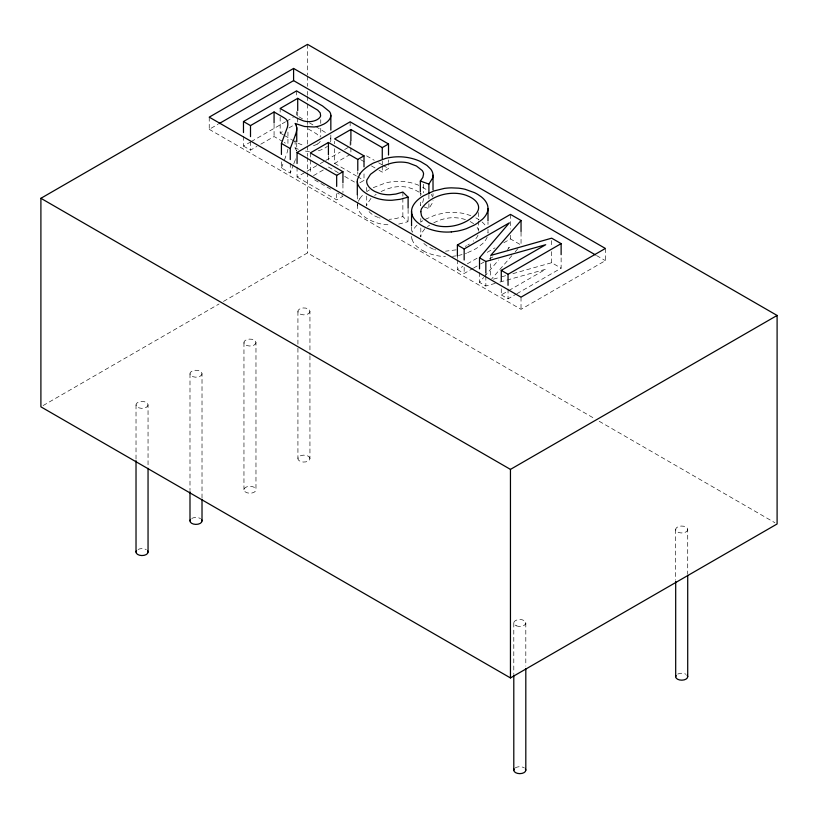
<?xml version="1.0" encoding="UTF-8"?>
<svg xmlns="http://www.w3.org/2000/svg" width="818" height="818" viewBox="0 0 818 818"><rect width="100%" height="100%" fill="white"/><g stroke="black" fill="none" stroke-linecap="round" stroke-linejoin="round"><path stroke-width="0.61" stroke-dasharray="4.09 3.07" d="M287.885 149.162L287.844 149.459A42.219 24.376 0 0 1 287.68 150.4L287.527 151.074A87.485 50.511 0 0 1 287.23 152.22L284.102 161.023M330.462 141.974L330.779 140.727A16.391 9.458 0 0 0 329.46 136.064M281.423 161.841L281.423 167.976L290.257 173.079L293.294 165.103M293.734 163.958L295.472 159.408M281.423 167.976L283.652 162.179M477.998 235.165L476.945 237.189A30.849 17.812 0 0 1 475.82 238.703L473.336 241.167M487.17 237.148L486.178 239.173A40.828 23.569 0 0 1 482.467 243.754L476.945 248.028A56.145 32.413 0 0 1 474.011 249.756L466.557 253.13M358.315 201.289L359.869 198.59M495.197 283.386L485.851 286.003L479.512 282.343L483.653 277.486M484.481 276.515L498.571 260.012M507.487 249.572L509.348 247.394L506.045 249.296M511.874 255.645L491.71 278.866M515.207 251.78L517.917 248.652M424.092 206.913L428.898 208.631L432.671 202.475A27.556 15.91 0 0 0 433.008 200.42M424.879 228.723L421.577 233.14A24.52 14.151 0 0 0 420.82 236.187L420.81 236.954L420.81 227.138M371.004 198.355L366.934 204.388A19.591 11.309 0 0 0 366.75 205.379M427.507 226.576L429.614 225.175M374.695 195.369L376.157 194.387M469.379 244.05L467.814 244.991M209.234 117.148L209.234 129.326L217.997 124.264M243.478 136.258L243.478 146.064L250.114 142.24M251.218 141.596L285.492 121.81M286.607 121.166L293.233 117.332M243.478 146.064L250.502 150.123L256.924 146.412M260.809 144.172L274.071 136.514L282.22 141.217M280.155 117.056L280.155 133.007L284.541 130.471M288.938 127.935L293.325 125.399M297.067 167.189L297.067 177.005L305.912 171.903M307.016 171.259L319.184 164.234M320.288 163.6L324.705 161.044M325.809 160.41L340.186 152.107M344.613 149.551L349.041 146.995M313.539 175.604L326.29 168.242M334.644 148.702L334.644 163.416L349.818 154.653M359.859 182.772L364.01 180.369L364.01 171.78M379.02 170.267L382.262 172.138L388.519 168.518L388.519 163.61M297.067 177.005L336.668 199.878L342.936 196.259L337.507 193.12M43.109 405.554L219.03 303.989M223.457 301.433L307.548 252.885L594.798 418.734M457.395 259.756L457.395 269.572L462.916 266.382M467.344 263.825L477.293 258.079M487.252 252.333L494.992 247.864M503.837 242.752L510.473 238.928L521.046 245.032L521.046 231.535M457.395 269.572L464.164 273.478L472.978 268.386M473.571 268.048L479.593 264.572M480.698 263.938L484 262.026M489.512 258.846L492.814 256.934M501.27 288.774L501.27 294.909L507.774 291.157M508.857 290.523L545.698 269.255L498.939 282.343M501.27 294.909L508.05 298.815L515.79 294.347M516.894 293.713L561.128 268.171L561.128 255.901M209.234 129.326L521.025 309.337L605.381 260.635L605.381 248.457M465.248 246.382L466.536 245.707M425.299 219.316L435.473 214.981L444.235 212.956A32.904 18.998 0 0 1 451.434 212.383L458.509 212.7A32.096 18.528 0 0 1 465.166 213.846L471.413 215.829M433.755 222.864C441.597 218.692 450.698 216.668 459.532 218.202A24.622 14.213 0 0 1 466.26 219.878M398.714 224.091L408.11 221.678L402.865 216.596L395.861 218.59L390.053 219.265A19.233 11.104 0 0 1 389.102 219.275M493.438 279.163L500.207 277.22M502.037 276.699L505.667 275.676M512.927 273.631L551.68 262.711L561.128 268.171M456.147 249.858L445.544 251.177M456.117 255.86L452.528 256.341M309.429 151.637L303.509 150.809M434.583 249.602L435.708 249.93M378.468 217.557L375.319 216.228A27.423 15.828 0 0 1 373.233 215.073A24.704 14.264 0 0 1 368.99 211.525M433.468 249.234L427.303 246.279L423.55 243.243A23.016 13.293 0 0 1 422.988 242.598M298.325 149.275L295.104 147.986L295.104 140.635M298.151 143.283L303.314 145.359A14.56 8.405 0 0 0 304.705 145.716M422.507 187.107L427.722 190.563M596.537 255.533L605.381 260.635M302.435 118.814L296.556 115.42L296.556 111.739M309.388 122.833L314.746 125.921M315.809 126.534L325.983 132.823M366.587 155.86L374.266 160.287M378.652 162.823L381.945 164.725M383.039 165.348L388.519 168.518M308.212 128.927L316.535 133.825L319.981 137.046M360.636 159.653L364.961 162.148M371.444 165.89L377.936 169.643M334.644 163.416L356.392 175.972M357.486 176.606L364.01 180.369M280.155 133.007L283.386 134.868M284.47 135.491L291.474 139.541M292.016 139.847L295.247 141.718M338.202 172.67L328.417 167.015L328.417 163.334M344.736 176.432L357.783 183.968M314.695 179.95L333.161 190.614M599.226 421.29L774.891 522.712M478.99 219.725L478.131 219.183A44.837 25.89 0 0 0 475.82 217.864M419.072 192.158L414.123 189.408L408.386 187.486A20.603 11.902 0 0 0 404.072 186.78L403.192 186.708A21.789 12.577 0 0 0 392.916 187.373L390.421 187.987A45.072 26.023 0 0 0 380.585 191.821M420.605 193.365L421.444 194.183M296.32 150.42L296.545 151.115M423.571 198.518L422.886 201.882L420.35 205.584L420.35 200.676M687.713 529.502A6.012 3.466 0 0 1 678.695 532.508A6.012 3.466 0 0 1 678.695 526.495A6.012 3.466 0 0 1 687.713 529.502L687.713 573.919M675.688 529.502L675.688 580.259M551.68 240.635L551.68 246.77M551.68 251.678L551.68 262.711M525.81 622.979L525.81 666.118M521.025 297.159L521.025 309.337M513.796 622.979L513.796 673.735M510.473 214.388L510.473 229.112M510.473 235.247L510.473 238.928M508.05 288.999L508.05 298.815M490.698 256.678L490.698 277.527M487.998 222.036L487.998 224.49M487.998 229.398L487.998 233.079A32.352 18.681 0 0 0 487.681 230.359M485.851 272.506L485.851 274.96M485.851 276.187L485.851 286.003M479.512 272.527L479.512 282.343M478.602 212.527L478.602 219.889M478.602 221.116L478.602 229.705M464.164 267.343L464.164 273.478M457.395 256.075L457.395 258.529M433.019 193.6L433.019 196.054M428.898 195.144L428.898 198.825M428.898 203.723L428.898 208.631M423.581 184.265L423.581 192.843M420.81 218.549L420.81 222.23M420.35 193.314L420.35 195.768M411.546 227.138L411.546 232.046M408.11 209.408L408.11 221.678M402.865 192.066L402.865 196.974M402.865 198.201L402.865 216.596M388.519 159.929L388.519 162.383M382.262 161.095L382.262 164.776M382.262 166.003L382.262 172.138M366.72 187.465L366.72 191.146M366.72 196.054L366.72 205.87M357.783 171.698L357.783 174.152M357.302 194.888L357.302 201.013M357.302 202.24L357.302 205.921M350.902 140.543L350.902 146.667M350.902 147.894L350.902 152.802M350.145 121.831L350.145 127.956M350.145 141.453L350.145 146.361M342.936 183.989L342.936 192.578M336.668 193.743L336.668 199.878M334.644 141.34L334.644 143.794M330.84 135.011L330.84 139.919M328.417 155.972L328.417 162.107M320.748 119.694L320.748 123.375M320.748 128.283L320.748 136.862M310.349 152.915L310.349 173.764M309.94 311.402A6.012 3.466 0 0 1 300.932 314.409A6.012 3.466 0 0 1 300.932 308.396A6.012 3.466 0 0 1 309.94 311.402L309.94 354.552M309.94 355.82L309.94 458.601A6.012 3.466 0 0 1 300.932 461.608A6.012 3.466 0 0 1 300.932 455.595A6.012 3.466 0 0 1 309.94 458.601M307.548 44.356L307.548 74.867M307.548 76.146L307.548 86.309M307.548 91.401L307.548 95.215M307.548 96.483L307.548 102.843M307.548 104.111L307.548 119.377M307.548 120.645L307.548 124.459M307.548 125.737L307.548 144.806M307.548 146.074L307.548 156.248M307.548 157.526L307.548 171.504M307.548 172.782L307.548 252.885M297.926 311.402L297.926 346.934M297.926 348.202L297.926 458.601M297.711 111.821L297.711 116.729M297.711 117.956L297.711 122.864M296.74 143.007L296.74 150.369M296.556 90.89L296.556 97.025M290.257 163.263L290.257 173.079M287.946 132.117L287.946 145.604M280.155 108.467L280.155 112.148M274.071 124.244L274.071 136.514M255.973 342.558A6.012 3.466 0 0 1 246.964 345.564A6.012 3.466 0 0 1 246.964 339.552A6.012 3.466 0 0 1 255.973 342.558L255.973 489.757A6.012 3.466 0 0 1 246.964 492.763A6.012 3.466 0 0 1 246.964 486.761A6.012 3.466 0 0 1 255.973 489.757M250.502 141.534L250.502 150.123M243.958 342.558L243.958 489.757M202.015 373.714A6.012 3.466 0 0 1 192.997 376.72A6.012 3.466 0 0 1 192.997 370.707A6.012 3.466 0 0 1 202.015 373.714L202.015 498.08M189.991 373.714L189.991 490.463M148.048 404.869A6.012 3.466 0 0 1 139.029 407.875A6.012 3.466 0 0 1 139.029 401.873A6.012 3.466 0 0 1 148.048 404.869L148.048 465.79M136.023 404.869L136.023 460.708M284.255 142.444A37.086 21.411 0 0 1 285.308 143.15M295.595 158.897A52.311 30.205 0 0 1 295.4 159.398M295.094 147.997A35.307 20.389 0 0 1 296.341 150.42M318.386 150.757A18.18 10.501 0 0 0 320.012 150.287L323.795 148.682A21.779 12.577 0 0 0 327.384 146.269M317.282 144.111A12.393 7.157 0 0 1 312.834 145.747M317.261 144.101A13.794 7.965 0 0 0 318.141 143.549L319.224 142.669A10.777 6.227 0 0 0 320.38 141.074M380.125 218.089A20.266 11.697 0 0 1 379.286 217.833M431.229 194.347A27.26 15.736 0 0 1 432.538 196.995M418.806 185.318A36.912 21.309 0 0 0 407.323 182.005L406.178 181.841A30.338 17.515 0 0 0 393.57 181.565L390.084 182.025A36.534 21.094 0 0 0 385.452 182.987L373.376 187.608A58.845 33.967 0 0 0 372.333 188.171M359.797 198.58A51.514 29.745 0 0 1 363.928 194.019M366.904 191.606A51.514 29.745 0 0 1 369.46 189.878M357.374 204.612A28.732 16.585 0 0 0 357.926 209.163C361.709 216.944 370.472 220.901 378.345 223.324A28.62 16.524 0 0 0 388.253 224.776A28.119 16.237 0 0 0 390.84 224.817M416.965 225.195A42.792 24.704 0 0 0 413.417 229.643L412.712 230.993A32.925 19.008 0 0 0 412.16 232.332M421.147 221.79A42.792 24.704 0 0 1 422.773 220.737M411.996 239.142A32.925 19.008 0 0 1 411.546 236.412M412.006 239.142A35.174 20.307 0 0 0 412.793 241.198A34.203 19.744 0 0 0 417.384 246.924L420.472 249.234A42.178 24.356 0 0 0 423.141 250.829M423.131 250.829A37.781 21.81 0 0 0 438.428 255.911A30.972 17.884 0 0 0 445.432 256.586M466.557 253.13A40.788 23.548 0 0 1 465.442 253.529M462.037 254.572A40.788 23.548 0 0 1 458.52 255.421M482.047 221.995A35.01 20.215 0 0 1 486.301 226.985M478.55 231.157A23.405 13.507 0 0 0 478.049 229.163A24.387 14.08 0 0 0 475.964 225.87M473.622 223.733A24.387 14.08 0 0 0 473.06 223.324L471.863 222.537A29.448 17.004 0 0 0 469.307 221.146M677.764 674.083A6.012 3.466 0 0 1 685.954 674.257M191.749 518.469A6.012 3.466 0 0 1 200.543 518.643M515.258 767.908A6.012 3.466 0 0 1 524.348 767.908M138.099 549.451A6.012 3.466 0 0 1 146.279 549.624M516.434 625.852A6.012 3.466 0 0 0 525.8 623.224A6.012 3.466 0 0 0 517.18 619.85A6.012 3.466 0 0 0 516.434 625.852"/><path stroke-width="1.23" d="M290.257 159.582L290.257 148.539L295.472 134.868M281.423 154.479L281.423 143.447L287.23 127.68A87.485 50.511 0 0 0 287.527 126.545L287.68 125.86A42.219 24.376 0 0 0 287.854 124.919L287.67 121.749A15.041 8.681 0 0 0 285.891 119.08L285.288 118.62A37.086 21.411 0 0 0 282.854 117.076L274.071 111.984L250.502 125.594L243.478 121.534L243.478 132.577M359.869 174.06L357.466 179.418A28.732 16.585 0 0 0 357.926 184.623C361.709 192.404 370.472 196.371 378.345 198.784A28.62 16.524 0 0 0 388.253 200.246A28.119 16.237 0 0 0 392.139 200.246L400.043 199.316L408.11 197.148L408.11 208.181M479.512 268.846L479.512 257.813L509.348 222.854L464.164 248.948L457.395 245.032L457.395 256.075M457.395 245.032L510.473 214.388L521.046 220.492L490.698 255.451L551.68 238.181L561.128 243.641L561.128 254.674M420.35 192.087L420.35 181.044L422.886 177.353L423.571 173.989A16.155 9.325 0 0 0 423.427 173.089A17.362 10.021 0 0 0 422.149 170.492L416.464 166.023L408.386 162.946A20.603 11.902 0 0 0 404.072 162.24L403.192 162.168A21.789 12.577 0 0 0 392.916 162.833L390.421 163.457A45.072 26.023 0 0 0 378.56 168.375L370.482 174.326L366.934 179.858A19.591 11.309 0 0 0 367.302 184.244A24.704 14.264 0 0 0 373.212 190.553A27.423 15.828 0 0 0 375.319 191.698L379.296 193.304A20.266 11.697 0 0 0 387.221 194.704A19.233 11.104 0 0 0 390.053 194.725L395.861 194.06L402.865 192.066L408.11 197.148M428.898 193.917L428.898 184.101L432.671 177.935A27.556 15.91 0 0 0 432.538 172.465A27.26 15.736 0 0 0 430.769 169.162L426.965 165.42L420.687 161.637A36.912 21.309 0 0 0 407.323 157.475L406.178 157.312A30.338 17.515 0 0 0 393.57 157.036L390.084 157.496A36.534 21.094 0 0 0 385.452 158.457L373.376 163.068A58.845 33.967 0 0 0 370.349 164.776A51.514 29.745 0 0 0 359.797 174.04M40.9 198.304L307.548 44.356L777.1 315.451L777.1 523.98L510.452 677.928L40.9 406.832L40.9 198.304L510.452 469.389L777.1 315.451M293.59 68.446L209.234 117.148L521.025 297.159L605.381 248.457L293.59 68.446L293.59 80.624L595.432 254.889M219.091 123.63L293.59 80.624M243.478 121.534L296.556 90.89L322.578 105.972L329.45 111.534A16.391 9.458 0 0 1 330.779 116.197L330.462 117.434A21.779 12.577 0 0 1 323.785 124.142L320.002 125.757A18.18 10.501 0 0 1 314.081 126.984L304.521 126.493L295.104 123.457A35.307 20.389 0 0 1 296.341 125.88M297.711 98.334L280.155 108.467L297.016 118.17L303.314 120.829A14.56 8.405 0 0 0 304.705 121.187L305.165 121.279A11.104 6.411 0 0 0 311.096 121.524A12.393 7.157 0 0 0 316.955 119.755A13.794 7.965 0 0 0 318.141 119.009L319.224 118.129A10.777 6.227 0 0 0 320.625 115.859L320.216 112.904L317.66 110.113L297.711 98.334L297.711 110.594M297.067 163.508L297.067 152.475L350.145 121.831L388.519 143.988L388.519 155.021M364.01 166.882L364.01 155.839L357.783 159.428L328.417 142.475L310.349 152.915L342.936 171.729L342.936 182.762M388.519 143.988L382.262 147.598L350.902 129.5L334.644 138.886L364.01 155.839M297.067 152.475L336.668 175.338L342.936 171.729M501.27 281.412L501.27 270.369L545.698 244.725L485.851 261.463L479.512 257.813M501.27 270.369L508.05 274.286L561.128 243.641M451.331 231.913L457.313 231.116A40.788 23.548 0 0 0 466.557 228.6L474.011 225.226A56.145 32.413 0 0 0 476.945 223.488L482.477 219.224A40.828 23.569 0 0 0 486.178 214.643L487.17 212.608A32.352 18.681 0 0 0 487.262 204.469A35.01 20.215 0 0 0 481.342 196.882L478.131 194.653A44.837 25.89 0 0 0 474.379 192.598L465.166 189.306A32.096 18.528 0 0 0 458.509 188.16L451.434 187.854A32.904 18.998 0 0 0 444.235 188.426L433.744 191.023L423.642 195.707A42.792 24.704 0 0 0 413.417 205.103L412.712 206.453A32.925 19.008 0 0 0 411.996 214.613M420.35 181.044L428.898 184.101M281.423 143.447L290.257 148.539M296.32 125.89L296.699 127.424M687.713 575.187L687.713 676.711M675.688 581.537L675.688 676.711M525.81 668.664L525.81 770.178M521.046 220.492L521.046 231.535M513.796 675.003L513.796 770.178M510.452 469.389L510.452 677.928M508.05 274.286L508.05 285.318M487.998 208.549L487.998 220.809M485.851 261.463L485.851 272.506M464.164 248.948L464.164 259.991M433.019 175.205L433.019 189.919M411.546 211.197L411.546 225.911M382.262 147.598L382.262 158.641M357.783 159.428L357.783 170.471M357.302 181.392L357.302 194.888M350.902 129.5L350.902 140.543M336.668 175.338L336.668 186.381M330.84 115.389L330.84 130.103M328.417 142.475L328.417 154.745M296.74 128.293L296.74 141.78M274.071 111.984L274.071 123.017M250.502 125.594L250.502 136.626M202.015 499.348L202.015 520.923M189.991 491.73L189.991 520.923M148.048 468.325L148.048 552.078M136.023 460.708L136.023 552.078M296.77 127.424A52.311 30.205 0 0 1 295.4 134.858M412.006 214.602A35.174 20.307 0 0 0 412.793 216.658A34.203 19.744 0 0 0 417.384 222.394L420.472 224.705A42.178 24.356 0 0 0 423.141 226.289A37.781 21.81 0 0 0 438.428 231.382A30.972 17.884 0 0 0 451.342 231.913M687.171 675.269A6.012 3.466 0 0 1 681.915 680.177A6.012 3.466 0 0 1 676.067 675.494M201.637 519.706A6.012 3.466 0 0 1 195.788 524.389A6.012 3.466 0 0 1 190.533 519.481M525.432 768.961A6.012 3.466 0 0 1 519.798 773.644A6.012 3.466 0 0 1 514.174 768.961M147.669 550.862A6.012 3.466 0 0 1 141.821 555.545A6.012 3.466 0 0 1 136.565 550.637M420.82 211.657L421.393 215.338A23.016 13.293 0 0 0 423.55 218.713L429.245 222.864L435.708 225.39A22.894 13.221 0 0 0 441.7 226.463C454.051 227.588 467.16 223.15 475.82 214.163A30.849 17.812 0 0 0 476.945 212.66L477.998 210.635A23.405 13.507 0 0 0 478.223 205.124A24.387 14.08 0 0 0 473.06 198.794L471.863 198.007A29.448 17.004 0 0 0 469.307 196.617L466.26 195.338A24.622 14.213 0 0 0 459.532 193.672C445.759 191.709 429.603 196.913 421.577 208.61A24.52 14.151 0 0 0 420.82 211.657"/></g></svg>
